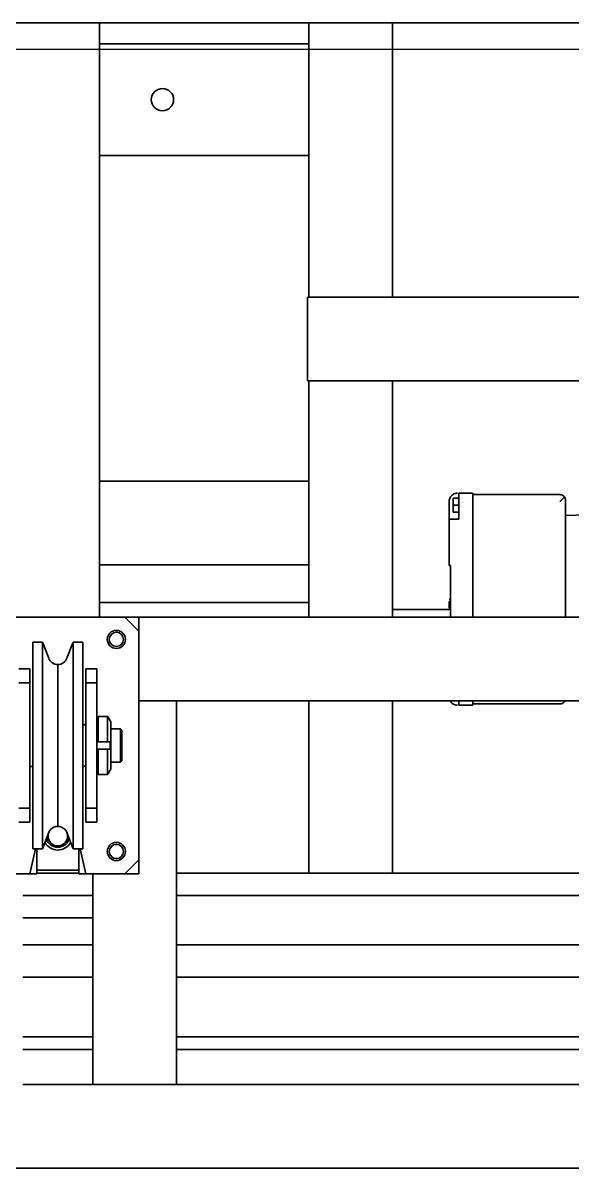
# Model space of a CAD drawing. Header units: millimetres. Extents: x 2509 to 128734, y 2492 to 91667.
# Drawn here: x 55815 to 56208, y 55224 to 56045 of the extents above; entities that cross this region are included whole.
import ezdxf

# ---------------------------------------------------------------- set-up
doc = ezdxf.new("R2010")
doc.units = ezdxf.units.MM
doc.linetypes.add('CENTER', pattern=[50.8, 31.75, -6.35, 6.35, -6.35])
for name, color, linetype in [('7标注层', 4, 'Continuous'), ('SSH_搬运系统', 7, 'Continuous'), ('SSH_货架系统', 7, 'Continuous')]:
    doc.layers.add(name, color=color, linetype=linetype)

# ---------------------------------------------------------------- blocks, each defined once
blk = doc.blocks.new('SSH-提升机')
at = {"layer": 'SSH_搬运系统', "lineweight": 35}
for p, q in [((778258.76, 266207.22), (778258.76, 264144.22)), ((778258.76, 266207.22), (778258.76, 264144.22)), ((777437.76, 264316.72), (777437.76, 266034.72)), ((777863.76, 264724.75), (777863.76, 265626.71)), ((777863.76, 264724.75), (777863.76, 265626.71)), ((777923.76, 265599.72), (777923.76, 264751.74)), ((778047.26, 265599.72), (778047.26, 264751.72)), ((778063.26, 264751.72), (778063.26, 265599.72)), ((778098.76, 264751.73), (778098.76, 265599.7)), ((778121.76, 264751.73), (778121.76, 265599.7)), ((778164.76, 264751.73), (778164.76, 265599.7)), ((778173.76, 265599.7), (778173.76, 264751.73)), ((778198.76, 264751.74), (778198.76, 265599.7)), ((777634.26, 264845.72), (777634.26, 265505.72)), ((777634.26, 264845.72), (777634.26, 265505.72)), ((777694.26, 265434.72), (777694.26, 264845.72)), ((777694.26, 265434.72), (777694.26, 264845.72)), ((777790.96, 265030.72), (777790.33, 265045.29)), ((777863.76, 265030.72), (777779.95, 265030.72)), ((777863.76, 265030.72), (777779.96, 265030.72)), ((777775.96, 264964.22), (777775.96, 265026.73)), ((777775.96, 265026.72), (777775.96, 264964.22)), ((777925.96, 264964.22), (777925.96, 265026.72)), ((777775.96, 265013.72), (777775.96, 265013.72)), ((777775.96, 265011.72), (777775.96, 265011.72)), ((777775.96, 264998.72), (777775.96, 264998.72)), ((777775.96, 264996.72), (777775.96, 264996.72)), ((777775.96, 264983.72), (777775.96, 264983.72)), ((777775.96, 264981.72), (777775.96, 264981.72)), ((777774.96, 264954.22), (777774.96, 264964.22)), ((777774.96, 264954.22), (777774.96, 264964.22)), ((777863.76, 264964.22), (777780.96, 264964.22)), ((777926.96, 264954.22), (777926.96, 264964.22)), ((777778.46, 264954.22), (777778.46, 264950.22)), ((777780.96, 264954.22), (777793.46, 264954.22)), ((777783.46, 264954.22), (777783.46, 264950.22)), ((777788.46, 264954.22), (777788.46, 264950.22)), ((777793.46, 264954.22), (777793.46, 264953.22)), ((777778.46, 264950.22), (777783.46, 264950.22)), ((777787.46, 264947.22), (777780.96, 264947.22)), ((777783.46, 264950.22), (777788.46, 264950.22)), ((777793.46, 264953.22), (777793.46, 264947.22)), ((777793.46, 264947.22), (777826.71, 264947.22)), ((777826.71, 264948.22), (777863.76, 264948.22)), ((777826.71, 264948.22), (777826.71, 264947.22)), ((777850.96, 264948.22), (777850.96, 264947.22)), ((777852.6, 264947.22), (777852.6, 264948.22)), ((777852.64, 264947.22), (777857.22, 264947.22)), ((777857.65, 264948.22), (777857.65, 264947.22)), ((777858.26, 264947.22), (777858.26, 264906.72)), ((777437.76, 264906.72), (777634.27, 264906.72)), ((777437.76, 264906.72), (777634.27, 264906.72)), ((777694.27, 264906.72), (777863.76, 264906.72)), ((777694.27, 264906.72), (777863.76, 264906.72)), ((777923.75, 264906.72), (778047.26, 264906.72)), ((777923.75, 264906.72), (778047.26, 264906.72)), ((778047.26, 264857.22), (778047.26, 264896.22)), ((777634.27, 264846.72), (777437.76, 264846.72)), ((777452.77, 264846.72), (777437.76, 264846.72)), ((777452.76, 264696.72), (777452.76, 264846.72)), ((777452.76, 264846.72), (777459.76, 264846.72)), ((777452.76, 264696.72), (777452.76, 264846.72)), ((777525.76, 264846.72), (777459.76, 264846.72)), ((777532.76, 264846.72), (777525.76, 264846.72)), ((777532.76, 264846.72), (777532.76, 264696.72)), ((777532.76, 264696.72), (777532.76, 264846.72)), ((777634.27, 264846.72), (777532.77, 264846.72)), ((777863.76, 264846.72), (777694.27, 264846.72)), ((777766.25, 264846.72), (777694.27, 264846.72)), ((777766.26, 264696.72), (777766.26, 264846.72)), ((777766.26, 264846.72), (777776.76, 264846.72)), ((777766.26, 264696.72), (777766.26, 264846.72)), ((777815.76, 264846.72), (777776.76, 264846.72)), ((777815.76, 264846.72), (777826.26, 264846.72)), ((777826.26, 264846.72), (777826.26, 264696.72)), ((777863.76, 264846.72), (777826.26, 264846.72)), ((777826.26, 264846.72), (777826.26, 264696.72)), ((777853.26, 264846.72), (777853.26, 264696.72)), ((778047.26, 264846.72), (777923.75, 264846.72)), ((778047.26, 264846.72), (777923.75, 264846.72)), ((777644.76, 264845.72), (777634.26, 264845.72)), ((777644.76, 264845.72), (777683.76, 264845.72)), ((777694.26, 264845.72), (777683.76, 264845.72)), ((777923.76, 264751.72), (778198.76, 264751.72)), ((777923.76, 264742.97), (777923.76, 264751.72)), ((777923.76, 264751.72), (778198.76, 264751.72)), ((778198.76, 264751.72), (778198.76, 264742.97)), ((777923.76, 264742.97), (777923.76, 264724.72)), ((778198.76, 264742.97), (778198.76, 264700.47)), ((777873.76, 264724.72), (777863.76, 264714.72)), ((777873.77, 264724.72), (777863.76, 264724.72)), ((777863.76, 264724.72), (777863.76, 264714.72)), ((778037.76, 264724.72), (777873.76, 264724.72)), ((778047.76, 264714.72), (778037.76, 264724.72)), ((778047.76, 264724.72), (778037.76, 264724.72)), ((778047.76, 264714.72), (778047.76, 264724.72)), ((777863.76, 264714.72), (777863.76, 264618.72)), ((777944.76, 264712.72), (777943.76, 264711.72)), ((777943.76, 264711.72), (777943.76, 264704.72)), ((777943.76, 264711.72), (777966.32, 264711.72)), ((777966.76, 264712.72), (777944.76, 264712.72)), ((777966.32, 264711.72), (777967.76, 264711.72)), ((777967.76, 264711.72), (777966.76, 264712.72)), ((777967.76, 264704.72), (777967.76, 264711.72)), ((778047.76, 264686.72), (778047.76, 264714.72)), ((777934.93, 264702.41), (777953.11, 264702.41)), ((777934.93, 264702.41), (777934.93, 264695.72)), ((777938.76, 264704.72), (777938.03, 264704.29)), ((777938.03, 264704.29), (777938.03, 264704.18)), ((777972.76, 264704.72), (777938.76, 264704.72)), ((777953.11, 264704.18), (777953.11, 264702.41)), ((777953.11, 264695.72), (777953.11, 264702.41)), ((777958.41, 264704.18), (777958.41, 264702.41)), ((777958.41, 264702.41), (777958.41, 264695.72)), ((777958.41, 264702.41), (777976.6, 264702.41)), ((777973.5, 264704.29), (777972.76, 264704.72)), ((777973.5, 264704.18), (777973.5, 264704.29)), ((777976.6, 264695.72), (777976.6, 264702.41)), ((778198.76, 264700.47), (778198.76, 264691.72)), ((777437.76, 264696.72), (777863.73, 264696.72)), ((777437.76, 264696.72), (777452.76, 264696.72)), ((777452.76, 264696.72), (777459.76, 264696.72)), ((777459.76, 264696.72), (777525.76, 264696.72)), ((777525.76, 264696.72), (777532.76, 264696.72)), ((777532.76, 264696.72), (777766.24, 264696.72)), ((777776.76, 264696.72), (777766.26, 264696.72)), ((777815.76, 264696.72), (777776.76, 264696.72)), ((777826.26, 264696.72), (777815.76, 264696.72)), ((777826.25, 264696.72), (777863.73, 264696.72)), ((777900.76, 264694.72), (777910.76, 264694.72)), ((777900.76, 264694.72), (777900.76, 264686.72)), ((777910.76, 264694.72), (778000.76, 264694.72)), ((777910.76, 264686.72), (777910.76, 264694.72)), ((777953.11, 264695.72), (777934.93, 264695.72)), ((777953.11, 264695.72), (777953.11, 264694.72)), ((777976.6, 264695.72), (777958.41, 264695.72)), ((777958.41, 264695.72), (777958.41, 264694.72)), ((778000.76, 264686.72), (778000.76, 264694.72)), ((778000.76, 264694.72), (778010.76, 264694.72)), ((778010.76, 264694.72), (778010.76, 264686.72)), ((778198.76, 264691.72), (778047.77, 264691.72)), ((778198.76, 264691.72), (778047.77, 264691.72)), ((778063.26, 264641.72), (778063.26, 264691.73)), ((778063.26, 264641.72), (778063.26, 264691.72)), ((778079.26, 264691.72), (778079.26, 264641.72)), ((778098.76, 264641.74), (778098.76, 264691.73)), ((778121.76, 264641.73), (778121.76, 264691.73)), ((778164.76, 264641.73), (778164.76, 264691.73)), ((778173.76, 264691.73), (778173.76, 264641.73)), ((778198.76, 264641.72), (778198.76, 264691.72)), ((777881.76, 264684.72), (777881.76, 264677.72)), ((778029.76, 264684.72), (777881.76, 264684.72)), ((777900.76, 264686.72), (777910.76, 264686.72)), ((777910.76, 264686.72), (778000.76, 264686.72)), ((777941.76, 264686.72), (777940.76, 264685.72)), ((777940.76, 264685.72), (777940.76, 264684.72)), ((777970.76, 264685.72), (777969.76, 264686.72)), ((777970.76, 264684.72), (777970.76, 264685.72)), ((778000.76, 264686.72), (778010.76, 264686.72)), ((778029.76, 264682.79), (778047.76, 264686.72)), ((778029.76, 264677.72), (778029.76, 264684.72)), ((778047.76, 264681.72), (778047.76, 264686.72)), ((777881.76, 264677.72), (777893.29, 264673.24)), ((777881.76, 264677.72), (778029.76, 264677.72)), ((778018.23, 264673.24), (778029.76, 264677.72)), ((778029.76, 264681.72), (778047.76, 264681.72)), ((778045.26, 264681.72), (778045.26, 264651.72)), ((778047.26, 264681.72), (778047.26, 264651.72)), ((778047.26, 264681.72), (778047.26, 264651.72)), ((778013.66, 264666.72), (777898.08, 264666.72)), ((777893.29, 264660.19), (777881.76, 264655.72)), ((778029.76, 264655.72), (778018.23, 264660.19)), ((777881.76, 264655.72), (777881.76, 264648.72)), ((778029.76, 264655.72), (777881.76, 264655.72)), ((778029.76, 264648.72), (778029.76, 264655.72)), ((778047.76, 264651.72), (778029.76, 264651.72)), ((778047.76, 264646.72), (778029.76, 264650.64)), ((778047.76, 264646.72), (778047.76, 264651.72)), ((777881.76, 264648.72), (778029.76, 264648.72)), ((777900.76, 264646.72), (777910.76, 264646.72)), ((777900.76, 264646.72), (777900.76, 264638.72)), ((777910.76, 264646.72), (778000.76, 264646.72)), ((777910.76, 264638.72), (777910.76, 264646.72)), ((777970.76, 264646.72), (777970.76, 264648.72)), ((778000.76, 264638.72), (778000.76, 264646.72)), ((778000.76, 264646.72), (778010.76, 264646.72)), ((778010.76, 264646.72), (778010.76, 264638.72)), ((778047.76, 264618.72), (778047.76, 264646.72))]:
    blk.add_line(p, q, dxfattribs=at)
for centre, radius in [((777492.76, 264741.72), 8), ((777879.76, 264708.72), 6.5), ((777879.76, 264708.72), 5.1), ((778031.76, 264708.72), 6.5), ((778031.76, 264708.72), 5.1), ((778020.76, 264666.72), 7)]:
    blk.add_circle(centre, radius, dxfattribs=at)
for centre, radius, start, end in [((777779.96, 265026.72), 4, 90, 129.33722), ((777921.96, 265026.72), 4, 50.66278, 63.25696), ((778020.26, 264666.72), 8.5, 285.44625, 74.54807), ((778020.26, 264666.72), 10.5, 298.29373, 61.70066), ((777890.76, 264666.72), 7, 291.20436, 68.79564)]:
    blk.add_arc(centre, radius, start, end, dxfattribs=at)
for points, knots in [([(777775.96, 265026.72), (777775.96, 265026.72), (777775.96, 265026.73), (777775.96, 265026.73), (777775.96, 265026.75), (777775.96, 265026.78), (777775.96, 265026.84), (777775.97, 265026.96), (777775.98, 265027.07), (777776, 265027.27), (777776.02, 265027.41), (777776.08, 265027.68), (777776.12, 265027.82), (777776.2, 265028.09), (777776.25, 265028.22), (777776.34, 265028.42), (777776.38, 265028.49), (777776.44, 265028.62), (777776.48, 265028.68), (777776.59, 265028.88), (777776.68, 265029), (777776.86, 265029.25), (777776.96, 265029.37), (777777.18, 265029.59), (777777.3, 265029.71), (777777.43, 265029.81)], [0, 0, 0, 0, 0.013815, 0.013815, 0.027629, 0.055259, 0.110518, 0.221035, 0.44207, 0.44207, 0.88414, 0.88414, 1.32621, 1.32621, 1.76828, 1.76828, 1.989315, 1.989315, 2.21035, 2.21035, 2.65242, 2.65242, 3.09449, 3.09449, 3.53656, 3.53656, 3.53656, 3.53656]), ([(777777.43, 265029.81), (777777.56, 265029.71), (777777.69, 265029.59), (777777.96, 265029.37), (777778.1, 265029.25), (777778.38, 265029), (777778.53, 265028.88), (777778.75, 265028.68), (777778.82, 265028.62), (777778.97, 265028.49), (777779.05, 265028.42), (777779.27, 265028.22), (777779.42, 265028.09), (777779.73, 265027.82), (777779.88, 265027.68), (777780.19, 265027.41), (777780.34, 265027.27), (777780.57, 265027.07), (777780.69, 265026.96), (777780.83, 265026.84), (777780.89, 265026.78), (777780.93, 265026.75), (777780.94, 265026.73), (777780.95, 265026.73), (777780.96, 265026.72), (777780.96, 265026.72)], [0, 0, 0, 0, 0.587287, 0.587287, 1.174573, 1.174573, 1.76186, 1.76186, 2.055503, 2.055503, 2.349146, 2.349146, 2.936433, 2.936433, 3.52372, 3.52372, 4.111006, 4.111006, 4.40465, 4.551471, 4.624882, 4.661587, 4.67994, 4.67994, 4.698293, 4.698293, 4.698293, 4.698293]), ([(777923.76, 265029.19), (777923.88, 265029.29), (777923.99, 265029.39), (777924.24, 265029.59), (777924.37, 265029.71), (777924.5, 265029.81)], [0, 0, 0, 0, 0.4303472, 0.4303472, 0.9600786, 0.9600786, 0.9600786, 0.9600786]), ([(777924.5, 265029.81), (777924.63, 265029.71), (777924.75, 265029.59), (777924.97, 265029.37), (777925.07, 265029.25), (777925.25, 265029), (777925.33, 265028.88), (777925.45, 265028.68), (777925.48, 265028.62), (777925.55, 265028.49), (777925.58, 265028.42), (777925.67, 265028.22), (777925.72, 265028.09), (777925.81, 265027.82), (777925.85, 265027.68), (777925.9, 265027.41), (777925.93, 265027.27), (777925.95, 265027.07), (777925.96, 265026.96), (777925.96, 265026.84), (777925.96, 265026.78), (777925.96, 265026.75), (777925.96, 265026.73), (777925.96, 265026.73), (777925.96, 265026.72), (777925.96, 265026.72)], [0, 0, 0, 0, 0.44207, 0.44207, 0.88414, 0.88414, 1.32621, 1.32621, 1.547245, 1.547245, 1.76828, 1.76828, 2.21035, 2.21035, 2.65242, 2.65242, 3.09449, 3.09449, 3.315525, 3.426043, 3.481302, 3.508931, 3.522746, 3.522746, 3.53656, 3.53656, 3.53656, 3.53656]), ([(777780.96, 264964.22), (777780.57, 264964.22), (777780.18, 264964.22), (777779.41, 264964.22), (777779.03, 264964.22), (777778.3, 264964.22), (777777.96, 264964.22), (777777.3, 264964.22), (777777, 264964.22), (777776.44, 264964.22), (777776.19, 264964.22), (777775.76, 264964.22), (777775.57, 264964.22), (777775.27, 264964.22), (777775.15, 264964.22), (777775, 264964.22), (777774.96, 264964.22), (777774.96, 264964.22)], [0, 0, 0, 0, 0.751083, 0.751083, 1.502166, 1.502166, 2.25325, 2.25325, 3.004333, 3.004333, 3.755416, 3.755416, 4.506499, 4.506499, 5.257583, 5.257583, 5.9999, 5.9999, 5.9999, 5.9999]), ([(777926.96, 264964.22), (777926.96, 264964.22), (777926.92, 264964.22), (777926.77, 264964.22), (777926.66, 264964.22), (777926.36, 264964.22), (777926.17, 264964.22), (777925.73, 264964.22), (777925.48, 264964.22), (777924.93, 264964.22), (777924.62, 264964.22), (777924.14, 264964.22), (777923.97, 264964.22), (777923.8, 264964.22)], [0, 0, 0, 0, 0.575585, 0.575585, 1.15117, 1.15117, 1.726756, 1.726756, 2.302341, 2.302341, 2.877926, 2.877926, 3.15824, 3.15824, 3.15824, 3.15824]), ([(777774.96, 264954.22), (777774.96, 264954.22), (777775, 264954.22), (777775.15, 264954.22), (777775.27, 264954.22), (777775.57, 264954.22), (777775.76, 264954.22), (777776.19, 264954.22), (777776.44, 264954.22), (777777, 264954.22), (777777.3, 264954.22), (777777.96, 264954.22), (777778.3, 264954.22), (777779.03, 264954.22), (777779.41, 264954.22), (777780.18, 264954.22), (777780.57, 264954.22), (777780.96, 264954.22)], [0, 0, 0, 0, 0.750013, 0.750013, 1.500025, 1.500025, 2.250038, 2.250038, 3.00005, 3.00005, 3.750063, 3.750063, 4.500075, 4.500075, 5.250088, 5.250088, 6.0001, 6.0001, 6.0001, 6.0001]), ([(777923.48, 264954.22), (777923.76, 264954.22), (777924.04, 264954.22), (777924.62, 264954.22), (777924.93, 264954.22), (777925.48, 264954.22), (777925.73, 264954.22), (777926.17, 264954.22), (777926.36, 264954.22), (777926.66, 264954.22), (777926.77, 264954.22), (777926.92, 264954.22), (777926.96, 264954.22), (777926.96, 264954.22)], [0, 0, 0, 0, 0.477267, 0.477267, 1.078173, 1.078173, 1.679079, 1.679079, 2.279984, 2.279984, 2.88089, 2.88089, 3.481796, 3.481796, 3.481796, 3.481796]), ([(777780.96, 264947.22), (777780.57, 264947.22), (777780.18, 264947.26), (777779.41, 264947.41), (777779.03, 264947.52), (777778.3, 264947.82), (777777.96, 264948.01), (777777.3, 264948.45), (777777, 264948.7), (777776.44, 264949.25), (777776.19, 264949.56), (777775.76, 264950.21), (777775.57, 264950.56), (777775.27, 264951.28), (777775.15, 264951.66), (777775, 264952.43), (777774.96, 264952.82), (777774.96, 264953.22)], [0, 0, 0, 0, 1.177622, 1.177622, 2.355244, 2.355244, 3.532866, 3.532866, 4.710488, 4.710488, 5.88811, 5.88811, 7.065731, 7.065731, 8.243353, 8.243353, 9.420975, 9.420975, 9.420975, 9.420975]), ([(777926.96, 264953.22), (777926.96, 264952.82), (777926.92, 264952.43), (777926.77, 264951.66), (777926.66, 264951.28), (777926.36, 264950.56), (777926.17, 264950.21), (777925.73, 264949.56), (777925.48, 264949.25), (777924.93, 264948.7), (777924.62, 264948.45), (777924.14, 264948.12), (777923.97, 264948.02), (777923.8, 264947.93)], [0, 0, 0, 0, 1.177654, 1.177654, 2.355308, 2.355308, 3.532962, 3.532962, 4.710616, 4.710616, 5.88827, 5.88827, 6.461781, 6.461781, 6.461781, 6.461781]), ([(777953.11, 264704.18), (777953.55, 264704.22), (777954, 264704.25), (777954.88, 264704.29), (777955.76, 264704.3), (777956.65, 264704.29), (777957.53, 264704.25), (777957.97, 264704.22), (777958.41, 264704.18)], [0, 0, 0, 0, 1.326595, 1.326595, 2.653191, 3.979786, 3.979786, 5.306382, 5.306382, 5.306382, 5.306382])]:
    blk.add_open_spline(points, degree=3, knots=knots, dxfattribs=at)
for points, degree in [([(777793.46, 264947.22), (777793.46, 264947.22), (777793.26, 264947.22), (777792.82, 264947.22), (777792.15, 264947.22), (777791.27, 264947.22), (777790.24, 264947.22), (777789.13, 264947.22), (777788.01, 264947.22), (777787.46, 264947.22)], 2), ([(777938.03, 264704.18), (777937, 264703.59), (777935.96, 264703), (777934.93, 264702.41)], 3), ([(777976.6, 264702.41), (777975.56, 264703), (777974.53, 264703.59), (777973.5, 264704.18)], 3), ([(777934.93, 264695.72), (777935.27, 264695.38), (777935.6, 264695.05), (777935.94, 264694.72)], 3), ([(777975.59, 264694.72), (777975.92, 264695.05), (777976.26, 264695.38), (777976.6, 264695.72)], 3)]:
    blk.add_open_spline(points, degree=degree, dxfattribs=at)
blk = doc.blocks.new('*U218')
at = {"layer": 'SSH_货架系统', "color": 2}
blk.add_line((742835.45, 236491.29), (761084.09, 236491.29), dxfattribs=at)
blk = doc.blocks.new('A$C78651db9')
at = {"layer": 'SSH_搬运系统', "color": 7, "linetype": 'ByBlock', "lineweight": -2, "rotation": 270}
blk.add_blockref('SSH-提升机', (-260687.53, 781742.84), dxfattribs=at)
at = {"layer": 'SSH_货架系统', "rotation": 180}
blk.add_blockref('*U218', (763477.58, 240777.37), dxfattribs=at)

msp = doc.modelspace()

# ---------------------------------------------------------------- block references
at = {"layer": '7标注层', "linetype": 'CENTER'}
msp.add_blockref('A$C78651db9', (51860.401, 51740.213), dxfattribs=at)

doc.saveas('drawing.dxf')
